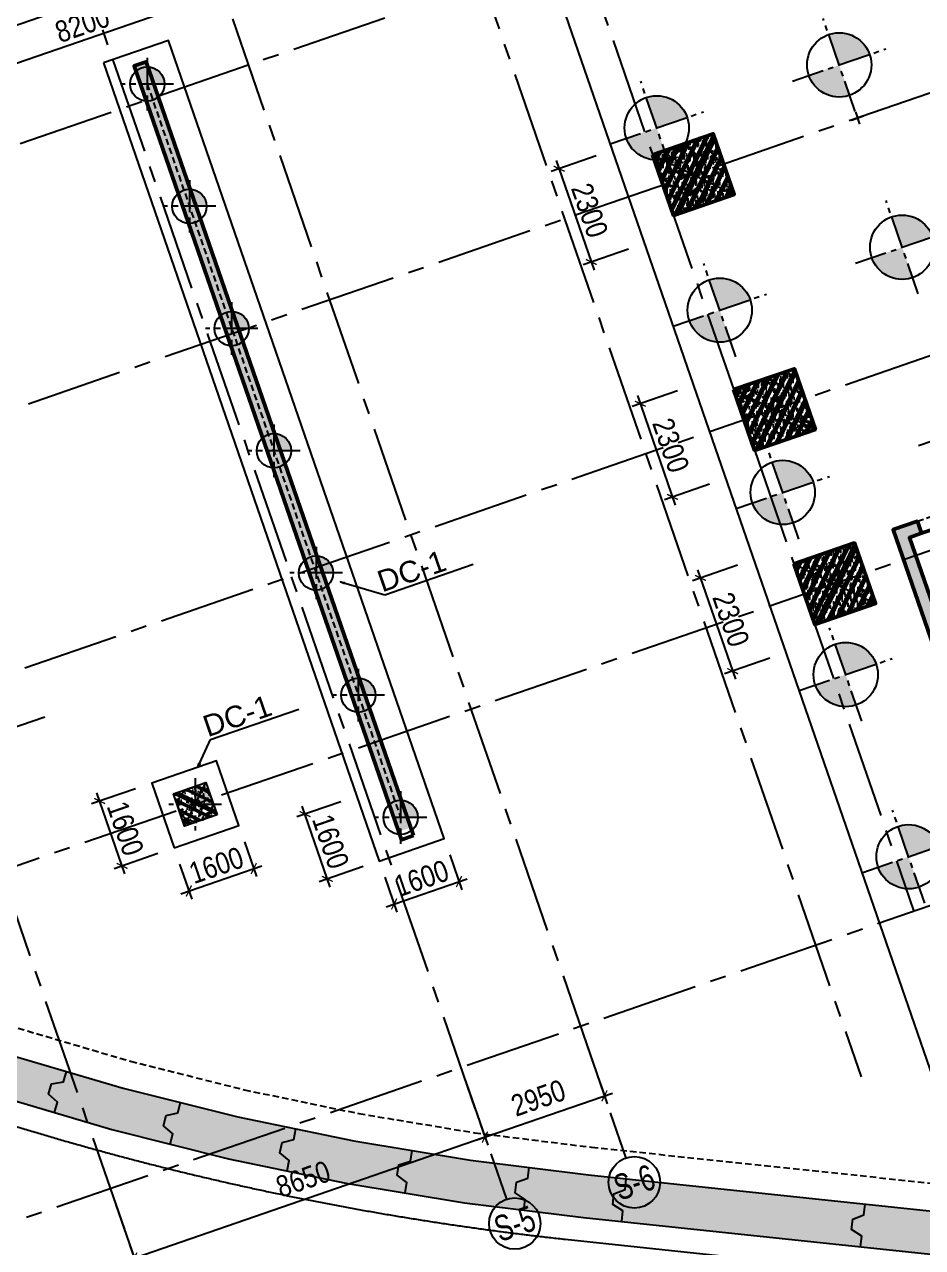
# Model space of a CAD drawing. Header units: millimetres. Extents: x -80883 to 1373228, y -532110 to 182357.
# Drawn here: x 704660 to 725603, y -342209 to -313670 of the extents above; entities that cross this region are included whole.
import ezdxf
from ezdxf.enums import TextEntityAlignment as Align
from ezdxf.xclip import XClip

# ---------------------------------------------------------------- set-up
doc = ezdxf.new("R2010")
doc.units = ezdxf.units.MM
doc.header["$LTSCALE"] = 100
doc.header["$XCLIPFRAME"] = 0
doc.header["$PDMODE"] = 32
doc.header["$PDSIZE"] = 2.5
for name, pattern in [('CENTER2', [1.125, 0.75, -0.125, 0.125, -0.125]), ('DASHED', [4.5, 3, -1.5]), ('HIDDEN', [0.375, 0.25, -0.125]), ('Xref_ST_MBDV Cot vach 30.7.2022$0$DASHDOT', [1, 0.5, -0.25, 0, -0.25])]:
    doc.linetypes.add(name, pattern=pattern)
for name, color, linetype in [('ccu11-Khuat', 9, 'DASHED'), ('ccu11-Manh', 8, 'Continuous'), ('ccu12-Hatch', 250, 'Continuous'), ('ccu12-Pile', 4, 'Continuous'), ('ccu12-Truc', 13, 'CENTER2'), ('KC2-DIM', 251, 'Continuous'), ('KCS_CENTER_POINT', 7, 'Continuous'), ('KCS_PILE', 8, 'HIDDEN'), ('KT-Dim', 8, 'Continuous'), ('KT-Hatch', 251, 'Continuous'), ('Xref.Asix of Basement B2$0$Xref.Asix of Basement$0$KT-Net cot vach', 6, 'Continuous'), ('Xref_ST_MBDV Cot vach 30.7.2022$0$Xref_ST_MBDV Cot vach 30.7.2022|Xref_ST_MBDV Cot vach 30.7.2022|Xref_ST_MBDV Cot vach 30.7.2022|Xref_ST_MBDV Cot vach 30.7.2022|A-CORE-OTLN', 2, 'Continuous'), ('Xref_ST_MBDV Cot vach 30.7.2022$0$Xref_ST_MBDV Cot vach 30.7.2022|Xref_ST_MBDV Cot vach 30.7.2022|Xref_ST_MBDV Cot vach 30.7.2022|Xref_ST_MBDV Cot vach 30.7.2022|A-WALL-PATT', 251, 'Continuous'), ('Xref_ST_MBDV Cot vach 30.7.2022$0$Xref_ST_MBDV Cot vach 30.7.2022|Xref_ST_MBDV Cot vach 30.7.2022|Xref_ST_MBDV Cot vach 30.7.2022|Xref_ST_MBDV Cot vach 30.7.2022|ccu12-Thay', 7, 'Continuous'), ('Xref_ST_MBDV Cot vach 30.7.2022$0$Xref_ST_MBDV Cot vach 30.7.2022|Xref_ST_MBDV Cot vach 30.7.2022|Xref_ST_MBDV Cot vach 30.7.2022|Xref_ST_MBDV Cot vach 30.7.2022|Site_plot line', 1, 'Xref_ST_MBDV Cot vach 30.7.2022$0$DASHDOT'), ('Xref_ST_MBDV Cot vach 30.7.2022|Xref_ST_MBDV Cot vach 30.7.2022|Xref_ST_MBDV Cot vach 30.7.2022|Xref_ST_MBDV Cot vach 30.7.2022|A-GRID-SYM', 50, 'Continuous')]:
    doc.layers.add(name, color=color, linetype=linetype)
for name, color, linetype, lineweight in [('ccu12-Tencaukien', 9, 'Continuous', 15), ('KT-Net cot', 2, 'Continuous', 50), ('KT-Net cot vach', 6, 'Continuous', 50), ('KT-Vat lieu', 250, 'Continuous', 9), ('ST_MBDV Cot vach 220805$0$Xref_ST_MBDV Cot vach 30.7.2022$0$KT-Net cot vach', 6, 'Continuous', 50)]:
    doc.layers.add(name, color=color, linetype=linetype, lineweight=lineweight)
doc.styles.add('Arial', font='arial.ttf', dxfattribs={"width": 0.7})
doc.styles.add('Arial Narrow', font='ARIALN.TTF')
doc.styles.add('HBA-Text', font='GOTHIC.TTF')
doc.dimstyles.new('ccu11-100x2', dxfattribs={"dimscale": 100, "dimtxt": 2.5, "dimasz": 1, "dimexe": 1, "dimexo": 2, "dimgap": 1, "dimtad": 1, "dimdec": 0, "dimlfac": 0.5, "dimrnd": 5, "dimdsep": 46, "dimtxsty": 'Arial', "dimblk": 'ARCHTICK', "dimcen": -1, "dimdle": 1, "dimclrd": 256, "dimclre": 256, "dimclrt": 31, "dimadec": 0, "dimazin": 2, "dimtfac": 0.1, "dimtdec": 0, "dimtmove": 0, "dimatfit": 1, "dimldrblk": 'ARCHTICK', "dimfxl": 1, "dimtvp": 0.833333, "dimtolj": 1, "dimtzin": 12, "dimarcsym": 0})
doc.dimstyles.new('ccu12-200', dxfattribs={"dimscale": 200, "dimtxt": 2.5, "dimasz": 1, "dimexe": 1, "dimexo": 2, "dimgap": 1, "dimtad": 1, "dimdec": 0, "dimrnd": 5, "dimdsep": 46, "dimtxsty": 'Arial Narrow', "dimblk": 'ARCHTICK', "dimcen": -1, "dimdle": 1, "dimclrd": 256, "dimclre": 256, "dimclrt": 3, "dimadec": 0, "dimazin": 2, "dimtfac": 0.1, "dimtdec": 0, "dimtmove": 0, "dimatfit": 1, "dimldrblk": 'ARCHTICK', "dimfxl": 1, "dimtvp": 0.833333, "dimtolj": 1, "dimtzin": 12, "dimarcsym": 0})
doc.dimstyles.new('CCU_1-300', dxfattribs={"dimscale": 200, "dimtxt": 2.5, "dimasz": 1, "dimexe": 1, "dimexo": 2, "dimgap": 0.5, "dimtad": 1, "dimdec": 0, "dimrnd": 5, "dimdsep": 46, "dimtxsty": 'Arial Narrow', "dimblk": 'ARCHTICK', "dimcen": -1, "dimdle": 1, "dimclrd": 256, "dimclre": 256, "dimclrt": 3, "dimadec": 0, "dimazin": 2, "dimtfac": 0.1, "dimtdec": 0, "dimtix": 1, "dimtmove": 2, "dimatfit": 1, "dimfxl": 1, "dimtvp": 0.833333, "dimtolj": 1, "dimtzin": 12, "dimarcsym": 0})

# ---------------------------------------------------------------- blocks, each defined once
blk = doc.blocks.new('Xref_ST_MBDV Cot vach 30.7.2022$0$Tuong Vay01-flat-1')
at = {"layer": 'Xref_ST_MBDV Cot vach 30.7.2022$0$Xref_ST_MBDV Cot vach 30.7.2022|Xref_ST_MBDV Cot vach 30.7.2022|Xref_ST_MBDV Cot vach 30.7.2022|Xref_ST_MBDV Cot vach 30.7.2022|A-WALL-PATT'}
h = blk.add_hatch(dxfattribs=at)
h.set_pattern_fill('ACET-2D-VATLIEU04', color=256, scale=50, pattern_type=2)
h.set_pattern_definition([(50, (-11139561.84, -1407213.45), (-225.902474, 189.5546825), [37.5, -412.5]), (355, (-11139561.84, -1407213.45), (32.127212, 367.215716), [30, -330]), (100.4514, (-11139531.95, -1407216.06), (-341.231527, -62.944187), [31.870095, -350.571056]), (46.1842, (-11139561.84, -1407113.45), (-319.180497, 306.252097), [56.25, -618.75]), (96.6356, (-11139517.37, -1407120.34), (-516.995922, -60.144022), [47.805144, -525.8565]), (351.1842, (-11139561.84, -1407113.45), (84.740774, 546.39543), [45, -495]), (21, (-11139511.84, -1407138.45), (-105.680822, 275.3079534), [37.5, -412.5]), (326, (-11139511.84, -1407138.45), (206.128805, 305.59852), [30, -330]), (71.4514, (-11139486.97, -1407155.22), (-328.963765, 110.380101), [31.870095, -350.571056]), (37.5, (-11139561.84, -1407213.45), (-78.1345294, 101.8269012), [0, -326, 0, -335, 0, -331.25]), (7.5, (-11139561.84, -1407213.45), (-23.2793464, 176.824191), [0, -191, 0, -318.5, 0, -126.25]), (327.5, (-11139673.34, -1407213.45), (71.9444175, 112.9301145), [0, -125, 0, -390, 0, -517.5000003]), (317.5, (-11139723.34, -1407213.45), (158.0205496, 172.449169), [0, -162.5, 0, -259, 0, -367.5]), (45, (-11139561.84, -1407213.45), (-150.260191, 150.260191), []), (45, (-11139561.84, -1407152.2), (-150.260191, 150.260191), [])])
h.paths.add_polyline_path([(-82665, -118500), (-81837, -121132), (-80903, -123728), (-79863, -126284), (-78720, -128795), (-77475, -131258), (-76131, -133667), (-74689, -136020), (-73153, -138312), (-71525, -140539), (-69807, -142699), (-68002, -144786), (-66114, -146798), (-64145, -148731), (-62100, -150582), (-59980, -152349), (-57790, -154027), (-55533, -155614), (-53213, -157109), (-50835, -158507), (-48401, -159807), (-45916, -161007), (-43385, -162104), (-40811, -163097), (-38198, -163985), (-35551, -164765), (-32875, -165436), (-30174, -165998), (-27451, -166448), (-24702, -166789), (-4397, -168938), (36420, -167648), (41836, -160719), (12445, -24368), (8473, -9249), (-4719, -5521), (-10557, -9947), (-34021, -27848), (-39777, -32009), (-41249, -35294), (-45787, -38574), (-49368, -38942), (-57644, -44924), (-59845, -46601), (-61969, -48362), (-64020, -50208), (-65993, -52137), (-67887, -54144), (-69696, -56226), (-71420, -58381), (-73054, -60604), (-74596, -62892), (-76043, -65242), (-77394, -67648), (-78645, -70107), (-79794, -72615), (-80841, -75168), (-81782, -77762), (-82617, -80392), (-83343, -83054), (-83961, -85743), (-84468, -88455), (-84865, -91186), (-85149, -93930), (-85321, -96684), (-85381, -99530), (-85329, -102201), (-85163, -104955), (-84886, -107701), (-84496, -110432), (-83996, -113146), (-83385, -115836)], flags=16)
h.paths.add_polyline_path([(-83625, -118781), (-82785, -121452), (-81837, -124086), (-80781, -126680), (-79621, -129228), (-78358, -131727), (-76994, -134172), (-75531, -136560), (-73973, -138886), (-72320, -141146), (-70577, -143337), (-68746, -145455), (-66829, -147497), (-64832, -149459), (-62755, -151337), (-60604, -153130), (-58382, -154833), (-56092, -156444), (-53738, -157960), (-51324, -159379), (-48854, -160699), (-46333, -161916), (-43764, -163030), (-41151, -164038), (-38500, -164938), (-35814, -165730), (-33098, -166411), (-30357, -166981), (-27595, -167438), (-24816, -167783), (-4434, -169940), (36920, -168633), (42913, -160966), (13418, -24135), (9295, -8442), (-4926, -4424), (-11163, -9151), (-34617, -27045), (-40580, -31355), (-42052, -34640), (-46156, -37607), (-49737, -37975), (-58240, -44121), (-60467, -45819), (-62623, -47605), (-64704, -49479), (-66707, -51435), (-68628, -53472), (-70465, -55586), (-72214, -57772), (-73872, -60029), (-75437, -62350), (-76905, -64734), (-78276, -67176), (-79545, -69672), (-80712, -72217), (-81774, -74808), (-82729, -77440), (-83576, -80109), (-84314, -82810), (-84940, -85539), (-85455, -88291), (-85857, -91062), (-86146, -93847), (-86321, -96642), (-86382, -99529), (-86328, -102241), (-86160, -105036), (-85879, -107821), (-85484, -110593), (-84976, -113347), (-84356, -116078)])
at = {"layer": 'Xref_ST_MBDV Cot vach 30.7.2022$0$Xref_ST_MBDV Cot vach 30.7.2022|Xref_ST_MBDV Cot vach 30.7.2022|Xref_ST_MBDV Cot vach 30.7.2022|Xref_ST_MBDV Cot vach 30.7.2022|A-CORE-OTLN', "color": 6}
for points in [[(-38500, -164938), (-35814, -165730), (-33098, -166411), (-30357, -166981), (-27595, -167438), (-24816, -167783), (-4434, -169940), (36920, -168633), (42913, -160966), (13418, -24135)], [(-38198, -163985), (-35551, -164765), (-32875, -165436), (-30174, -165998), (-27451, -166448), (-24702, -166789), (-4397, -168938), (36420, -167648), (41836, -160719), (12445, -24368)]]:
    blk.add_lwpolyline(points, dxfattribs=at)
at = {"layer": 'Xref_ST_MBDV Cot vach 30.7.2022$0$Xref_ST_MBDV Cot vach 30.7.2022|Xref_ST_MBDV Cot vach 30.7.2022|Xref_ST_MBDV Cot vach 30.7.2022|Xref_ST_MBDV Cot vach 30.7.2022|ccu12-Thay', "ltscale": 10}
for points in [[(-37157, -165334), (-37087, -165094), (-37291, -164903), (-37221, -164664), (-36945, -164614), (-36875, -164375)], [(-34456, -166070), (-34396, -165828), (-34608, -165646), (-34547, -165403), (-34274, -165343), (-34213, -165100)], [(-31728, -166696), (-31677, -166451), (-31896, -166278), (-31845, -166033), (-31575, -165961), (-31524, -165717)], [(-28976, -167210), (-28935, -166963), (-29161, -166799), (-29121, -166552), (-28853, -166470), (-28812, -166223)], [(-26205, -167611), (-26175, -167363), (-26408, -167208), (-26377, -166959), (-26113, -166866), (-26082, -166618)], [(-23925, -167877), (-23899, -167629), (-24134, -167478), (-24108, -167229), (-23846, -167131), (-23820, -166883)], [(-18356, -168467), (-18330, -168218), (-18565, -168067), (-18539, -167819), (-18277, -167721), (-18251, -167472)]]:
    blk.add_lwpolyline(points, dxfattribs=at)
at = {"layer": 'Xref_ST_MBDV Cot vach 30.7.2022$0$Xref_ST_MBDV Cot vach 30.7.2022|Xref_ST_MBDV Cot vach 30.7.2022|Xref_ST_MBDV Cot vach 30.7.2022|Xref_ST_MBDV Cot vach 30.7.2022|Site_plot line', "ltscale": 5000}
blk.add_line((-25243, -168291), (-4454, -170491), dxfattribs=at)
blk.add_arc((-17764, -99529), 69167, 126.14636, 263.7927, dxfattribs=at)
blk = doc.blocks.new('GRID-SYM-flat-103')
at = {"layer": 'Xref_ST_MBDV Cot vach 30.7.2022|Xref_ST_MBDV Cot vach 30.7.2022|Xref_ST_MBDV Cot vach 30.7.2022|Xref_ST_MBDV Cot vach 30.7.2022|A-GRID-SYM'}
blk.add_circle((0, 0, 0), 900, dxfattribs=at)
at = {"layer": 'Xref_ST_MBDV Cot vach 30.7.2022|Xref_ST_MBDV Cot vach 30.7.2022|Xref_ST_MBDV Cot vach 30.7.2022|Xref_ST_MBDV Cot vach 30.7.2022|A-GRID-SYM', "style": 'HBA-Text'}
blk.add_attdef('GRID', text='', height=900, rotation=19.0471, dxfattribs=at).set_placement((0, 0, 0), align=Align.MIDDLE_CENTER)
blk = doc.blocks.new('_ARCHTICK')
at = {"color": 0, "linetype": 'ByBlock', "const_width": 0.15}
blk.add_lwpolyline([(-0.5, -0.5), (0.5, 0.5)], dxfattribs=at)
blk = doc.blocks.new('*D1100')
at = {"layer": 'Defpoints', "color": 0, "transparency": 16777216}
for p in [(342480, -97706), (336997, -99599), (343039, -99325)]:
    blk.add_point(p, dxfattribs=at)
at = {"layer": 'KT-Dim', "lineweight": -2, "transparency": 16777216}
for p, q in [((342610, -98084), (343104, -99514)), ((337367, -101283), (343228, -99260)), ((337128, -99977), (337621, -101407))]:
    blk.add_line(p, q, dxfattribs=at)
at = {"layer": 'KT-Dim', "lineweight": -2, "transparency": 16777216, "xscale": 200, "yscale": 200, "zscale": 200}
for p, rotation in [((343039, -99325), 19.04713796363416), ((337556, -101218), 199.0471379636342)]:
    blk.add_blockref('_ARCHTICK', p, dxfattribs=dict(at, rotation=rotation))
at = {"layer": 'KT-Dim', "color": 3, "transparency": 16777216, "insert": (340149, -99841), "char_height": 500, "attachment_point": 5, "rotation": 19.0471, "style": 'Arial Narrow'}
blk.add_mtext('\\A1;5800', dxfattribs=at)
blk = doc.blocks.new('*D1101')
at = {"layer": 'Defpoints', "color": 0, "transparency": 16777216}
for p in [(350656, -94883), (351215, -96502), (342480, -97706)]:
    blk.add_point(p, dxfattribs=at)
at = {"layer": 'KT-Dim', "lineweight": -2, "transparency": 16777216}
for p, q in [((350787, -95261), (351280, -96691)), ((342850, -99390), (351404, -96437)), ((342610, -98084), (343104, -99514))]:
    blk.add_line(p, q, dxfattribs=at)
at = {"layer": 'KT-Dim', "lineweight": -2, "transparency": 16777216, "xscale": 200, "yscale": 200, "zscale": 200}
for p, rotation in [((351215, -96502), 19.04713796363416), ((343039, -99325), 199.0471379636342)]:
    blk.add_blockref('_ARCHTICK', p, dxfattribs=dict(at, rotation=rotation))
at = {"layer": 'KT-Dim', "color": 3, "transparency": 16777216, "insert": (346978, -97483), "char_height": 500, "attachment_point": 5, "rotation": 19.0471, "style": 'Arial Narrow'}
blk.add_mtext('\\A1;8650', dxfattribs=at)
blk = doc.blocks.new('*D1102')
at = {"layer": 'Defpoints', "color": 0, "transparency": 16777216}
for p in [(353445, -93921), (350656, -94883), (354004, -95539)]:
    blk.add_point(p, dxfattribs=at)
at = {"layer": 'KT-Dim', "lineweight": -2, "transparency": 16777216}
for p, q in [((353575, -94299), (354069, -95729)), ((350787, -95261), (351280, -96691)), ((351026, -96567), (354193, -95474))]:
    blk.add_line(p, q, dxfattribs=at)
at = {"layer": 'KT-Dim', "lineweight": -2, "transparency": 16777216, "xscale": 200, "yscale": 200, "zscale": 200}
for p, rotation in [((354004, -95539), 19.04713796363416), ((351215, -96502), 199.0471379636342)]:
    blk.add_blockref('_ARCHTICK', p, dxfattribs=dict(at, rotation=rotation))
at = {"layer": 'KT-Dim', "color": 3, "transparency": 16777216, "insert": (352461, -95590), "char_height": 500, "attachment_point": 5, "rotation": 19.0471, "style": 'Arial Narrow'}
blk.add_mtext('\\A1;2950', dxfattribs=at)
blk = doc.blocks.new('*U338')
h = blk.add_hatch()
h.set_pattern_fill('VATLIEU04', color=250, scale=40, style=0, pattern_type=2)
h.set_pattern_definition([(50, (-150, 850), (286.904, -25.1), [30, -330]), (355, (-150, 850), (-55.5, 300.877), [24, -264]), (100.451, (-126.1, 847.9), (231.404, 275.776), [25.496, -280.457]), (46.184, (-150, 930), (426.9, -66.21), [45, -495]), (96.636, (-114.43, 924.5), (373.87, 389.65), [38.24, -420.69]), (351.184, (-150, 930), (373.86, 389.65), [36, -396]), (21, (-110, 910), (238.763, -161.048), [30, -330]), (326, (-110, 910), (97.326, 290.06), [24, -264]), (71.451, (-90.1, 896.58), (336.09, 129.01), [25.496, -280.457]), (37.5, (-150, 850), (4.864, 133.1575), [0, -260.8, 0, -268, 0, -265]), (7.5, (-150, 850), (105.228, 157.765), [0, -152.8, 0, -254.8, 0, -101]), (327.5, (-239.2, 850), (213.529, -9.022), [0, -100, 0, -312, 0, -414]), (317.5, (-279.2, 850), (233.274, 40.042), [0, -130, 0, -207.2, 0, -294]), (45, (-150, 850), (-120.208, 120.208), []), (45, (-150, 899), (-120.208, 120.208), [])])
h.paths.add_polyline_path([(-475, -475), (325, -475), (325, 325), (-475, 325)])
at = {"color": 6, "ltscale": 0.25}
blk.add_lwpolyline([(-475, -475), (325, -475), (325, 325), (-475, 325)], close=True, dxfattribs=at)
at = {"layer": 'Defpoints', "linetype": 'ByBlock', "ltscale": 30}
for p, q in [((325, -475), (-475, 325)), ((-475, -475), (325, 325))]:
    blk.add_line(p, q, dxfattribs=at)
blk = doc.blocks.new('*U151')
h = blk.add_hatch()
h.set_pattern_fill('VATLIEU04', color=250, scale=40, style=0, pattern_type=2)
h.set_pattern_definition([(50, (550, -550), (286.904, -25.1), [30, -330]), (355, (550, -550), (-55.5, 300.877), [24, -264]), (100.451, (573.9, -552.1), (231.404, 275.776), [25.496, -280.457]), (46.184, (550, -470), (426.9, -66.21), [45, -495]), (96.636, (585.57, -475.5), (373.87, 389.65), [38.24, -420.69]), (351.184, (550, -470), (373.86, 389.65), [36, -396]), (21, (590, -490), (238.763, -161.048), [30, -330]), (326, (590, -490), (97.326, 290.06), [24, -264]), (71.451, (609.9, -503.42), (336.09, 129.01), [25.496, -280.457]), (37.5, (550, -550), (4.864, 133.1575), [0, -260.8, 0, -268, 0, -265]), (7.5, (550, -550), (105.228, 157.765), [0, -152.8, 0, -254.8, 0, -101]), (327.5, (460.8, -550), (213.529, -9.022), [0, -100, 0, -312, 0, -414]), (317.5, (420.8, -550), (233.274, 40.042), [0, -130, 0, -207.2, 0, -294]), (45, (550, -550), (-120.208, 120.208), []), (45, (550, -501), (-120.208, 120.208), [])])
h.paths.add_polyline_path([(-475, 475), (1025, 475), (1025, -1025), (-475, -1025)])
at = {"color": 6, "ltscale": 0.25}
blk.add_lwpolyline([(-475, 475), (1025, 475), (1025, -1025), (-475, -1025)], close=True, dxfattribs=at)
at = {"layer": 'Defpoints', "linetype": 'ByBlock', "ltscale": 30}
for p, q in [((1025, 475), (-475, -1025)), ((-475, 475), (1025, -1025))]:
    blk.add_line(p, q, dxfattribs=at)
blk = doc.blocks.new('MBDV-B1-T1-PN')
at = {"layer": 'KT-Net cot vach', "rotation": 19.04713795399666}
for p in [(46765, -16253), (48657, -21736), (50061, -25800)]:
    blk.add_blockref('*U151', p, dxfattribs=at)
at = {"layer": 'Xref.Asix of Basement B2$0$Xref.Asix of Basement$0$KT-Net cot vach', "linetype": 'ByBlock', "xscale": -0.9999999999999998, "rotation": 19.04713796363401}
blk.add_blockref('*U338', (35403, -31072), dxfattribs=at)
blk = doc.blocks.new('D800.')
at = {"layer": 'ccu12-Pile', "ltscale": 0.5}
h = blk.add_hatch(color=250, dxfattribs=at)
h.dxf.hatch_style = 1
h.paths.add_polyline_path([(0, 0), (400, 0, 0.414214), (0, 400)])
at = {"layer": 'ccu12-Pile', "color": 13, "linetype": 'CENTER2', "ltscale": 10}
for p, q in [((0, 613), (0, -613)), ((613, 0), (-613, 0))]:
    blk.add_line(p, q, dxfattribs=at)
at = {"layer": 'ccu12-Pile', "ltscale": 0.5}
blk.add_circle((0, 0), 400, dxfattribs=at)
blk = doc.blocks.new('D800')
at = {"layer": 'ccu12-Pile'}
blk.add_blockref('D800.', (0, 0), dxfattribs=at)
blk = doc.blocks.new('DC-1-NN')
blk.add_lwpolyline([(-495, -1017), (1017, -495), (495, 1017), (-1017, 495)], close=True)
at = {"layer": 'ccu11-Khuat'}
blk.add_blockref('D800', (0, 0), dxfattribs=at)
blk = doc.blocks.new('*D783')
at = {"layer": 'Defpoints', "color": 0, "transparency": 16777216}
for p in [(721667, -326155), (722418, -328329), (721175, -328759)]:
    blk.add_point(p, dxfattribs=at)
at = {"layer": 'KC2-DIM', "lineweight": -2, "transparency": 16777216}
for p, q in [((721289, -326286), (720235, -326650)), ((720359, -326395), (721240, -328948)), ((722040, -328460), (720986, -328824))]:
    blk.add_line(p, q, dxfattribs=at)
at = {"layer": 'KC2-DIM', "lineweight": -2, "transparency": 16777216, "xscale": 200, "yscale": 200, "zscale": 200}
for p, rotation in [((720424, -326584), 109.0471379539928), ((721175, -328759), 289.0471379539928)]:
    blk.add_blockref('_ARCHTICK', p, dxfattribs=dict(at, rotation=rotation))
at = {"layer": 'KC2-DIM', "color": 3, "transparency": 16777216, "insert": (721135, -327556), "char_height": 500, "attachment_point": 5, "rotation": 289.0471, "style": 'Arial Narrow'}
blk.add_mtext('\\A1;2300', dxfattribs=at)
blk = doc.blocks.new('*D784')
at = {"layer": 'Defpoints', "color": 0, "transparency": 16777216}
for p in [(720264, -322091), (721015, -324265), (719771, -324694)]:
    blk.add_point(p, dxfattribs=at)
at = {"layer": 'KC2-DIM', "lineweight": -2, "transparency": 16777216}
for p, q in [((719886, -322221), (718832, -322585)), ((718955, -322331), (719837, -324883)), ((720636, -324395), (719582, -324759))]:
    blk.add_line(p, q, dxfattribs=at)
at = {"layer": 'KC2-DIM', "lineweight": -2, "transparency": 16777216, "xscale": 200, "yscale": 200, "zscale": 200}
for p, rotation in [((719021, -322520), 109.0471379539928), ((719771, -324694), 289.0471379539928)]:
    blk.add_blockref('_ARCHTICK', p, dxfattribs=dict(at, rotation=rotation))
at = {"layer": 'KC2-DIM', "color": 3, "transparency": 16777216, "insert": (719732, -323491), "char_height": 500, "attachment_point": 5, "rotation": 289.0471, "style": 'Arial Narrow'}
blk.add_mtext('\\A1;2300', dxfattribs=at)
blk = doc.blocks.new('*D785')
at = {"layer": 'Defpoints', "color": 0, "transparency": 16777216}
for p in [(718371, -316608), (719122, -318782), (717878, -319212)]:
    blk.add_point(p, dxfattribs=at)
at = {"layer": 'KC2-DIM', "lineweight": -2, "transparency": 16777216}
for p, q in [((717993, -316739), (716939, -317103)), ((717063, -316848), (717944, -319401)), ((718744, -318913), (717689, -319277))]:
    blk.add_line(p, q, dxfattribs=at)
at = {"layer": 'KC2-DIM', "lineweight": -2, "transparency": 16777216, "xscale": 200, "yscale": 200, "zscale": 200}
for p, rotation in [((717128, -317037), 109.0471379539928), ((717878, -319212), 289.0471379539928)]:
    blk.add_blockref('_ARCHTICK', p, dxfattribs=dict(at, rotation=rotation))
at = {"layer": 'KC2-DIM', "color": 3, "transparency": 16777216, "insert": (717839, -318009), "char_height": 500, "attachment_point": 5, "rotation": 289.0471, "style": 'Arial Narrow'}
blk.add_mtext('\\A1;2300', dxfattribs=at)
blk = doc.blocks.new('*D790')
at = {"layer": 'Defpoints', "color": 0, "transparency": 16777216}
for p in [(709727, -311872), (710001, -312665), (701976, -314548)]:
    blk.add_point(p, dxfattribs=at)
at = {"layer": 'KC2-DIM', "lineweight": -2, "transparency": 16777216}
for p, q in [((709858, -312250), (710066, -312854)), ((702061, -315406), (710190, -312599)), ((702107, -314926), (702315, -315530))]:
    blk.add_line(p, q, dxfattribs=at)
at = {"layer": 'KC2-DIM', "lineweight": -2, "transparency": 16777216, "xscale": 200, "yscale": 200, "zscale": 200}
for p, rotation in [((710001, -312665), 19.04713795398558), ((702250, -315341), 199.0471379539856)]:
    blk.add_blockref('_ARCHTICK', p, dxfattribs=dict(at, rotation=rotation))
at = {"layer": 'KC2-DIM', "color": 3, "transparency": 16777216, "insert": (706010, -313667), "char_height": 500, "attachment_point": 5, "rotation": 19.0471, "style": 'Arial Narrow'}
blk.add_mtext('\\A1;8200', dxfattribs=at)
blk = doc.blocks.new('*D799')
at = {"layer": 'Defpoints', "color": 0, "transparency": 16777216}
for p in [(712413, -331678), (711202, -332096), (712935, -333190)]:
    blk.add_point(p, dxfattribs=at)
at = {"layer": 'KC2-DIM', "lineweight": -2, "transparency": 16777216}
for p, q in [((712035, -331808), (711013, -332161)), ((711790, -333797), (711137, -331907)), ((712557, -333321), (711535, -333673))]:
    blk.add_line(p, q, dxfattribs=at)
at = {"layer": 'KC2-DIM', "lineweight": -2, "transparency": 16777216, "xscale": 200, "yscale": 200, "zscale": 200}
for p, rotation in [((711202, -332096), 109.0471379636471), ((711724, -333608), 289.0471379636471)]:
    blk.add_blockref('_ARCHTICK', p, dxfattribs=dict(at, rotation=rotation))
at = {"layer": 'KC2-DIM', "color": 3, "transparency": 16777216, "insert": (711799, -332736), "char_height": 500, "attachment_point": 5, "rotation": 289.0471, "style": 'Arial Narrow'}
blk.add_mtext('\\A1;1600', dxfattribs=at)
blk = doc.blocks.new('*D800')
at = {"layer": 'Defpoints', "color": 0, "transparency": 16777216}
for p in [(714447, -332668), (712935, -333190), (714793, -333670)]:
    blk.add_point(p, dxfattribs=at)
at = {"layer": 'KC2-DIM', "lineweight": -2, "transparency": 16777216}
for p, q in [((714578, -333046), (714859, -333859)), ((713066, -333568), (713346, -334381)), ((713092, -334258), (714982, -333605))]:
    blk.add_line(p, q, dxfattribs=at)
at = {"layer": 'KC2-DIM', "lineweight": -2, "transparency": 16777216, "xscale": 200, "yscale": 200, "zscale": 200}
for p, rotation in [((714793, -333670), 19.04713796364119), ((713281, -334192), 199.0471379636412)]:
    blk.add_blockref('_ARCHTICK', p, dxfattribs=dict(at, rotation=rotation))
at = {"layer": 'KC2-DIM', "color": 3, "transparency": 16777216, "insert": (713921, -333595), "char_height": 500, "attachment_point": 5, "rotation": 19.0471, "style": 'Arial Narrow'}
blk.add_mtext('\\A1;1600', dxfattribs=at)
blk = doc.blocks.new('*D807')
at = {"layer": 'Defpoints', "color": 0, "transparency": 16777216}
for p in [(707626, -331373), (706415, -331791), (708148, -332886)]:
    blk.add_point(p, dxfattribs=at)
at = {"layer": 'KC2-DIM', "lineweight": -2, "transparency": 16777216}
for p, q in [((707248, -331504), (706226, -331856)), ((707003, -333493), (706350, -331602)), ((707770, -333016), (706749, -333369))]:
    blk.add_line(p, q, dxfattribs=at)
at = {"layer": 'KC2-DIM', "lineweight": -2, "transparency": 16777216, "xscale": 200, "yscale": 200, "zscale": 200}
for p, rotation in [((706415, -331791), 109.0471379636465), ((706938, -333304), 289.0471379636465)]:
    blk.add_blockref('_ARCHTICK', p, dxfattribs=dict(at, rotation=rotation))
at = {"layer": 'KC2-DIM', "color": 3, "transparency": 16777216, "insert": (707012, -332431), "char_height": 500, "attachment_point": 5, "rotation": 289.0471, "style": 'Arial Narrow'}
blk.add_mtext('\\A1;1600', dxfattribs=at)
blk = doc.blocks.new('*D808')
at = {"layer": 'Defpoints', "color": 0, "transparency": 16777216}
for p in [(709661, -332363), (708148, -332886), (710007, -333366)]:
    blk.add_point(p, dxfattribs=at)
at = {"layer": 'KC2-DIM', "lineweight": -2, "transparency": 16777216}
for p, q in [((709791, -332742), (710072, -333555)), ((708279, -333264), (708559, -334077)), ((708305, -333953), (710196, -333300))]:
    blk.add_line(p, q, dxfattribs=at)
at = {"layer": 'KC2-DIM', "lineweight": -2, "transparency": 16777216, "xscale": 200, "yscale": 200, "zscale": 200}
for p, rotation in [((710007, -333366), 19.04713796364119), ((708494, -333888), 199.0471379636412)]:
    blk.add_blockref('_ARCHTICK', p, dxfattribs=dict(at, rotation=rotation))
at = {"layer": 'KC2-DIM', "color": 3, "transparency": 16777216, "insert": (709134, -333291), "char_height": 500, "attachment_point": 5, "rotation": 19.0471, "style": 'Arial Narrow'}
blk.add_mtext('\\A1;1600', dxfattribs=at)
blk = doc.blocks.new('D1500.')
at = {"layer": 'ccu12-Hatch', "ltscale": 0.5}
h = blk.add_hatch(color=256, dxfattribs=at)
h.dxf.hatch_style = 1
h.paths.add_polyline_path([(750, 0, 0.414214), (0, 750), (0, 0)])
h.paths.add_polyline_path([(0, 0), (-750, 0, 0.414214), (0, -750)])
at = {"layer": 'ccu12-Pile', "color": 13, "linetype": 'CENTER2', "ltscale": 10}
for p, q in [((0, 1150), (0, -1150)), ((1150, 0), (-1150, 0))]:
    blk.add_line(p, q, dxfattribs=at)
at = {"layer": 'ccu12-Pile', "ltscale": 0.5}
blk.add_circle((0, 0), 750, dxfattribs=at)
blk = doc.blocks.new('D1500')
at = {"layer": 'ccu12-Pile', "rotation": 270}
blk.add_blockref('D1500.', (-4, 0), dxfattribs=at)
blk = doc.blocks.new('MBDV-COC-PN')
at = {"layer": 'ccu11-Khuat'}
blk.add_blockref('D800', (35499, -31119), dxfattribs=at)
at = {"layer": 'KCS_PILE', "rotation": 289.0471379539969}
for p in [(50517, -13869), (46263, -15338), (51985, -18123), (47732, -19591), (53454, -22376), (49200, -23845), (50668, -28094), (52135, -32344)]:
    blk.add_blockref('D1500', p, dxfattribs=at)
blk = doc.blocks.new('Vach-NN-PN')
at = {"layer": 'KT-Vat lieu'}
h = blk.add_hatch(dxfattribs=at)
h.set_pattern_fill('BTCT', color=256, scale=40)
h.set_pattern_definition([(50, (133534.3, -90171.53), (286.90407, -25.10085), [30, -330]), (355, (133534.3, -90171.53), (-55.5005, 300.87685), [24, -264]), (100.4514, (133558.2, -90173.62), (231.40375, 275.7758), [25.4961, -280.45684]), (46.1842, (133534.3, -90091.53), (426.8964, -66.2076), [45, -495]), (96.6356, (133569.87, -90097.05), (373.8651, 389.6471), [38.2441, -420.6852]), (351.1842, (133534.3, -90091.53), (373.8648, 389.6474), [36, -396]), (21, (133574.3, -90111.53), (238.7628, -161.04756), [30, -330]), (326, (133574.3, -90111.53), (97.3261, 290.06), [24, -264]), (71.4514, (133594.2, -90124.95), (336.08905, 129.0122), [25.4961, -280.45684]), (37.5, (133534.29, -90171.53), (4.86394, 133.15754), [0, -260.8, 0, -268, 0, -265]), (7.5, (133534.29, -90171.53), (105.22781, 157.76468), [0, -152.8, 0, -254.8, 0, -101]), (327.5, (133445.09, -90171.53), (213.52897, -9.02195), [0, -100, 0, -312, 0, -414]), (317.5, (133405.1, -90171.53), (233.27447, 40.042), [0, -130, 0, -207.2, 0, -294]), (45, (133534.29, -90171.53), (-106.06602, 106.06602), []), (45, (133605, -90171.53), (-106.06602, 106.06602), [])])
h.paths.add_polyline_path([(42131, -43585), (41847, -43683), (35679, -25818), (35963, -25720)])
at = {"layer": 'KT-Net cot'}
blk.add_lwpolyline([(42196, -43776), (41913, -43874), (35679, -25818), (35963, -25720)], close=True, dxfattribs=at)
blk = doc.blocks.new('LOI-KD-PN')
at = {"layer": 'KT-Hatch'}
h = blk.add_hatch(dxfattribs=at)
h.set_pattern_fill('BTCT', color=256, scale=40, angle=-70.9529)
h.set_pattern_definition([(339.0471, (-24774.25, -32828.62), (69.9034, -279.3878), [30, -330]), (284.0471, (-24774.25, -32828.62), (266.2916, 150.6518), [24, -264]), (29.4985, (-24768.43, -32851.9), (336.1949, -128.7362), [25.496, -280.4568]), (335.2313, (-24698.63, -32802.5), (76.733, -425.1306), [45, -495]), (25.6827, (-24692.24, -32837.94), (490.3235, -226.2364), [38.244, -420.685]), (280.2313, (-24698.63, -32802.5), (490.3237, -226.236), [36, -396]), (310.0471, (-24704.48, -32846.85), (-74.311, -278.2479), [30, -330]), (255.0471, (-24704.48, -32846.85), (305.9413, 2.6623), [24, -264]), (0.4985, (-24710.68, -32870.03), (231.6301, -275.5857), [25.496, -280.4568]), (326.54714, (-24774.25, -32828.62), (127.45455, 38.85778), [0, -260.8, 0, -268, 0, -265]), (296.54714, (-24774.25, -32828.62), (183.4678, -47.9808), [0, -152.8, 0, -254.8, 0, -101]), (256.54714, (-24803.36, -32744.3), (61.1563, -204.78263), [0, -100, 0, -312, 0, -414]), (246.54714, (-24816.42, -32706.49), (113.9779, -207.4352), [0, -130, 0, -207.2, 0, -294]), (334.04714, (-24774.25, -32828.62), (65.6447, 134.87316), []), (334.04714, (-24751.18, -32895.46), (65.6447, 134.87316), [])])
h.paths.add_polyline_path([(-6325, -9138), (-7272, -6396), (-7839, -6592), (-7741, -6876), (-7457, -6778), (-6707, -8952), (-8503, -9572), (-9253, -7398), (-8970, -7300), (-9068, -7017), (-9635, -7212), (-9918, -7310), (-9820, -7594), (-9537, -7496), (-8786, -9670), (-10582, -10290), (-11333, -8116), (-11049, -8018), (-11147, -7735), (-11714, -7930), (-10768, -10672)])
at = {"layer": 'ccu11-Khuat', "color": 6, "ltscale": 0.5, "elevation": 0}
blk.add_lwpolyline([(-11147, -7735), (-9918, -7310)], dxfattribs=at)
at = {"layer": 'ST_MBDV Cot vach 220805$0$Xref_ST_MBDV Cot vach 30.7.2022$0$KT-Net cot vach', "elevation": 0}
blk.add_lwpolyline([(-6325, -9138), (-7272, -6396), (-7839, -6592), (-7741, -6876), (-7457, -6778), (-6707, -8952), (-8503, -9572), (-9253, -7398), (-8970, -7300), (-9068, -7017), (-9635, -7212), (-9918, -7310), (-9820, -7594), (-9537, -7496), (-8786, -9670), (-10582, -10290), (-11333, -8116), (-11049, -8018), (-11147, -7735), (-11714, -7930), (-10768, -10672)], close=True, dxfattribs=at)
at = {"layer": 'ST_MBDV Cot vach 220805$0$Xref_ST_MBDV Cot vach 30.7.2022$0$KT-Net cot vach', "color": 6, "elevation": 0}
blk.add_lwpolyline([(-11049, -8018), (-9820, -7594)], dxfattribs=at)
blk = doc.blocks.new('dc-6-1500')
for p, q in [((-4105, 17050), (2691, 17050)), ((2691, 17050), (2691, -950)), ((4095, -950), (2691, -950))]:
    blk.add_line(p, q)
blk.add_lwpolyline([(4095, -950), (4095, -7750), (-4105, -7750), (-4105, 17050)])
at = {"layer": 'KCS_CENTER_POINT'}
for p, q in [((0, 0), (0, 300)), ((-150, 150), (150, 150))]:
    blk.add_line(p, q, dxfattribs=at)
at = {"layer": 'KCS_PILE'}
for p in [(-2955, 15900), (-2955, 11400), (-2955, 6900), (-2955, 2400), (-2955, -2100), (-2955, -6600)]:
    blk.add_blockref('D1500', p, dxfattribs=at)
at = {"layer": 'KCS_PILE', "xscale": -1, "rotation": 359.9999999999318}
for p in [(1541, 15900), (1541, 11400), (1541, 6900), (1541, 2400), (2945, -2100), (2945, -6600)]:
    blk.add_blockref('D1500', p, dxfattribs=at)
blk = doc.blocks.new('Grid-ST-flat-3')
at = {"layer": 'ccu12-Truc', "ltscale": 30}
for p, q in [((343189.8, -39014.7), (361219.3, -91236.4)), ((340897.6, -39806), (359986.9, -95097.6)), ((335415.2, -41698.9), (354504.5, -96990.4)), ((332626.7, -42661.6), (351716, -97953.1)), ((324450.3, -45484.5), (343539.5, -100776)), ((377595.9, -60477.9), (312746.7, -82867)), ((377787.3, -66547.8), (314639.5, -88349.4)), ((368131.1, -76017.5), (316532.3, -93831.9)), ((369534.4, -80082.1), (317935.6, -97896.5)), ((362499.4, -90794.4), (320490.9, -105297.8))]:
    blk.add_line(p, q, dxfattribs=at)
at = {"layer": 'KT-Dim'}
ref = blk.add_blockref('GRID-SYM-flat-103', (354700.3, -97557.5, 0), dxfattribs=dict(at, xscale=0.6666666666666666, yscale=0.6666666666666666, zscale=0.6666666666666666))
ref.add_attrib('GRID', 'S-6', dxfattribs={"layer": 'Xref_ST_MBDV Cot vach 30.7.2022|Xref_ST_MBDV Cot vach 30.7.2022|Xref_ST_MBDV Cot vach 30.7.2022|Xref_ST_MBDV Cot vach 30.7.2022|A-GRID-SYM', "height": 600, "rotation": 19, "style": 'HBA-Text', "width": 0.75}).set_placement((354700.3, -97557.5, 0), align=Align.MIDDLE_CENTER)
ref = blk.add_blockref('GRID-SYM-flat-103', (351911.8, -98520.2, 0), dxfattribs=dict(at, xscale=0.6666666666666666, yscale=0.6666666666666666, zscale=0.6666666666666666))
ref.add_attrib('GRID', 'S-5', dxfattribs={"layer": 'Xref_ST_MBDV Cot vach 30.7.2022|Xref_ST_MBDV Cot vach 30.7.2022|Xref_ST_MBDV Cot vach 30.7.2022|Xref_ST_MBDV Cot vach 30.7.2022|A-GRID-SYM', "height": 600, "rotation": 19, "style": 'HBA-Text', "width": 0.75}).set_placement((351911.8, -98520.2, 0), align=Align.MIDDLE_CENTER)
for base, p1, p2, picture, middle in [((354003.5, -95539.5), (350656.1, -94883.3), (353444.6, -93920.6), '*D1102', (352460.7, -95590.5)), ((351215, -96502.2), (342479.7, -97706.2), (350656.1, -94883.3), '*D1101', (346978.3, -97483.3)), ((343038.6, -99325.1), (336997.3, -99599), (342479.7, -97706.2), '*D1100', (340148.8, -99841.1))]:
    dim = blk.add_linear_dim(base=base, p1=p1, p2=p2, angle=19.04714, dimstyle='ccu12-200', dxfattribs=at)
    dim.commit()
    dim.dimension.update_dxf_attribs({"geometry": picture, "text_midpoint": middle})

msp = doc.modelspace()

# ---------------------------------------------------------------- linework, layer by layer
at = {"ltscale": 0.5}
msp.add_lwpolyline([(735331.4, -335454.5), (735331.4, -327080.6), (733941.3, -327080.6), (727159.7, -307438), (716478.4, -311125.7), (725991.2, -338679.2)], dxfattribs=at)
msp.add_lwpolyline([(706505.4, -314567), (712935, -333190.1), (714447.4, -332668), (708017.8, -314044.8)], close=True)
at = {"layer": 'ccu11-Khuat', "ltscale": 0.5}
for points in [[(704512.2, -337089.7), (707133.4, -337862.2), (709783.9, -338527.1), (712459.4, -339083.3), (715155.3, -339529.9), (717885.9, -339868.4), (738140.9, -342012), (778608.9, -340733), (783650.6, -334282.9), (765458.3, -249885.7)], [(707522.7, -315062.1), (713430.1, -332172.9)]]:
    msp.add_lwpolyline(points, dxfattribs=at)
at = {"layer": 'ccu11-Khuat'}
for p in [(708507.2, -317913.9), (709491.8, -320765.7), (710476.4, -323617.5), (711461, -326469.3), (712445.5, -329321.1)]:
    msp.add_point(p, dxfattribs=at)
at = {"layer": 'KCS_CENTER_POINT'}
for p, q in [((723945.4, -315900.3), (724228.9, -315802.4)), ((724038.2, -315709.6), (724136.1, -315993.2))]:
    msp.add_line(p, q, dxfattribs=at)

# ---------------------------------------------------------------- block references
ref = msp.add_blockref('Xref_ST_MBDV Cot vach 30.7.2022$0$Tuong Vay01-flat-1', (742513.6, -173724.8))
XClip(ref).set_block_clipping_path([(-91541.6736345236, -190955.6682973447), (52438.3255017358, -76158.0499385341)])
for name, p in [('Grid-ST-flat-3', (364182, -243129.8)), ('DC-1-NN', (708643.3, -331868.3))]:
    msp.add_blockref(name, p)
at = {"rotation": 19.04713795401976}
msp.add_blockref('dc-6-1500', (703327.1, -305882.7), dxfattribs=at)
at = {"layer": 'ccu11-Khuat'}
for p in [(707522.7, -315062.1), (708507.2, -317913.9), (709491.8, -320765.7), (710476.4, -323617.5), (711461, -326469.3), (712445.5, -329321.1), (713430.1, -332172.9), (713430.1, -332172.9)]:
    msp.add_blockref('D800', p, dxfattribs=at)
at = {"layer": 'ccu11-Manh'}
msp.add_blockref('MBDV-B1-T1-PN', (673144.6, -300749.5), dxfattribs=at)
at = {"layer": 'KC2-DIM'}
for name, p in [('MBDV-COC-PN', (673144.6, -300749.5)), ('LOI-KD-PN', (736631.4, -317526.1))]:
    msp.add_blockref(name, p, dxfattribs=at)
at = {"layer": 'KT-Net cot'}
msp.add_blockref('Vach-NN-PN', (671538.7, -288820.4), dxfattribs=at)

# ---------------------------------------------------------------- texts
at = {"layer": 'ccu12-Tencaukien', "color": 31, "style": 'Arial'}
for p in [(712999.7, -326924.5), (708932.9, -330304.7)]:
    msp.add_text('DC-1', height=500, rotation=19.04714, dxfattribs=at).set_placement(p)

# ---------------------------------------------------------------- dimensions: what is measured, and where the dimension line sits
at = {"layer": 'KC2-DIM'}
for p1, p2, distance, picture, middle in [((701976.2, -314548), (709727.3, -311872), -838.7, '*D790', (706009.5, -313666.9)), ((718371.2, -316608.2), (719121.8, -318782.3), -1315.3, '*D785', (717839, -318008.5)), ((720264, -322090.7), (721014.6, -324264.7), -1315.3, '*D784', (719731.8, -323491)), ((721667.3, -326155.2), (722417.9, -328329.3), -1315.3, '*D783', (721135.1, -327555.6)), ((708148.2, -332885.6), (707626, -331373.2), 1280.6, '*D807', (707012.4, -332431.4)), ((712935, -333190.1), (712412.8, -331677.7), 1280.6, '*D799', (711799.2, -332735.9)), ((708148.2, -332885.6), (709660.6, -332363.5), -1060.2, '*D808', (709134.4, -333290.9)), ((712935, -333190.1), (714447.4, -332668), -1060.2, '*D800', (713921.3, -333595.4))]:
    dim = msp.add_aligned_dim(p1=p1, p2=p2, distance=distance, dimstyle='CCU_1-300', dxfattribs=at)
    dim.commit()
    dim.dimension.update_dxf_attribs({"geometry": picture, "text_midpoint": middle})

# ---------------------------------------------------------------- leaders
for points in [[(712029.2, -326679.3), (713062.3, -326978.2), (715124.1, -326266.4)], [(702043.3, -330236.4), (703076.5, -330535.3), (705138.2, -329823.5)], [(708701.1, -331002.1), (708995.5, -330358.4), (711057.3, -329646.6)]]:
    msp.add_leader(points, dimstyle='ccu11-100x2', override={"dimgap": 1, "dimtad": 0, "dimldrblk": 'Open'}, dxfattribs=at)

doc.saveas('drawing.dxf')
